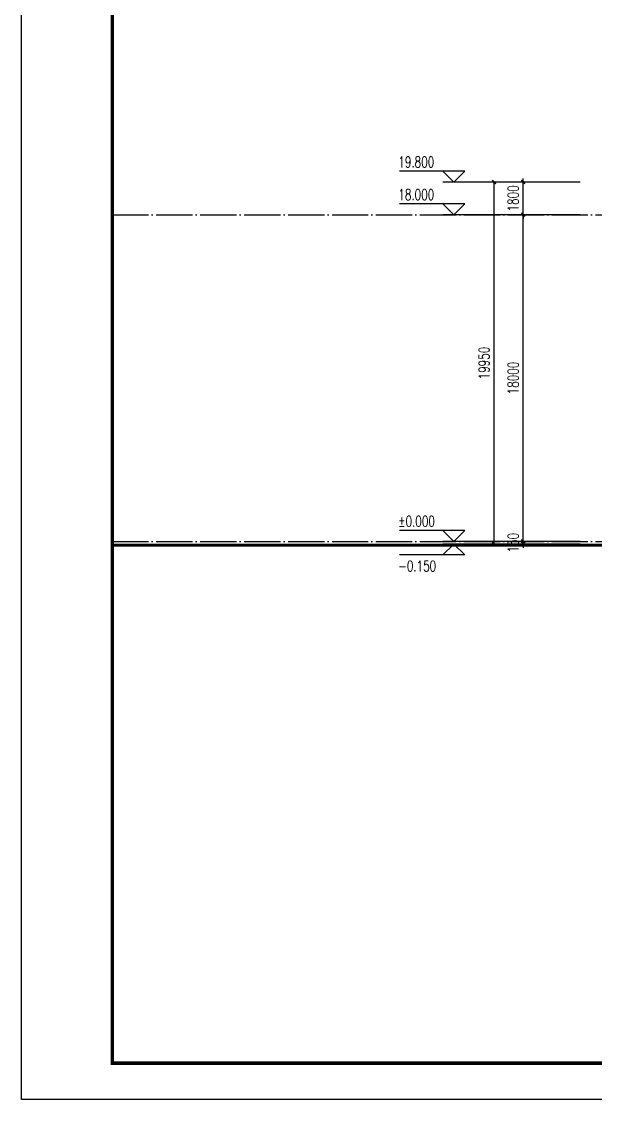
# Model space of a CAD drawing. Extents: x 14095202 to 14511487, y -1430609 to -90420.
# Drawn here: x 14338287 to 14369897, y -1275520 to -1216120 of the extents above; entities that cross this region are included whole.
import ezdxf

# ---------------------------------------------------------------- set-up
doc = ezdxf.new("R2010")
doc.units = 0
doc.header["$LTSCALE"] = 1000
doc.header["$MEASUREMENT"] = 0
doc.linetypes.add('DOTE', pattern=[2.42, 2, -0.2, 0.02, -0.2])
for name, color, linetype in [('DOTE', 1, 'DOTE'), ('PUB_DIM', 3, 'Continuous'), ('PUB_TEXT', 7, 'Continuous'), ('TK', 4, 'Continuous')]:
    doc.layers.add(name, color=color, linetype=linetype)
doc.styles.add('_TCH_DIM', font='SIMPLEX', dxfattribs={"bigfont": 'GBCBIG'})
doc.styles.add('_TCH_DIM_T3', font='SIMPLEX', dxfattribs={"width": 0.705882, "bigfont": 'GBCBIG'})
doc.dimstyles.new('_TCH_ARCH&&200', dxfattribs={"dimtxt": 595, "dimasz": 200, "dimexe": 500, "dimexo": 600, "dimgap": 252.5, "dimtad": 1, "dimdec": 0, "dimzin": 0, "dimdsep": 46, "dimtxsty": '_TCH_DIM_T3', "dimblk": 'ARCHTICK', "dimcen": 0.09, "dimclrt": 7, "dimazin": 2, "dimtfac": 1, "dimtdec": 0, "dimtix": 1, "dimtmove": 2, "dimatfit": 3, "dimfxl": 0, "dimtolj": 1, "dimtzin": 0, "dimarcsym": 0})

# ---------------------------------------------------------------- blocks, each defined once
blk = doc.blocks.new('GeYuanFrame_32711160', base_point=(20.09, 4.53))
at = {"layer": 'TK'}
blk.add_lwpolyline([(20.09, 4.53), (20.09, 598.53), (861.09, 598.53), (861.09, 4.53)], close=True, dxfattribs=at)
at = {"layer": 'TK', "const_width": 1}
blk.add_lwpolyline([(45.09, 588.53), (851.09, 588.53), (851.09, 14.53), (45.09, 14.53)], close=True, dxfattribs=at)
blk = doc.blocks.new('_ArchTick')
at = {"color": 0, "linetype": 'ByBlock', "const_width": 0.4}
blk.add_lwpolyline([(-0.5, -0.5), (0.5, 0.5)], dxfattribs=at)
blk = doc.blocks.new('*D172')
at = {"layer": 'Defpoints', "color": 0}
for p in [(14365914, -1244765), (14369647, -1244765), (14369647, -1244915)]:
    blk.add_point(p, dxfattribs=at)
at = {"layer": 'PUB_DIM', "color": 0, "lineweight": -2}
for p, q in [((14369047, -1244765), (14365414, -1244765)), ((14369047, -1244915), (14365414, -1244915)), ((14365914, -1244765), (14365914, -1244565)), ((14365914, -1244915), (14365914, -1244765)), ((14365914, -1244915), (14365914, -1245115))]:
    blk.add_line(p, q, dxfattribs=at)
at = {"layer": 'PUB_DIM', "color": 0, "lineweight": -2, "xscale": 200, "yscale": 200, "zscale": 200}
for p, rotation in [((14365914, -1244765), 270), ((14365914, -1244915), 90)]:
    blk.add_blockref('_ArchTick', p, dxfattribs=dict(at, rotation=rotation))
at = {"layer": 'PUB_DIM', "color": 7, "insert": (14365364, -1244840), "char_height": 595, "attachment_point": 5, "rotation": 90, "style": '_TCH_DIM_T3'}
blk.add_mtext('\\A1;150', dxfattribs=at)
blk = doc.blocks.new('*D173')
at = {"layer": 'Defpoints', "color": 0}
for p in [(14365914, -1226765), (14369647, -1226765), (14369647, -1244765)]:
    blk.add_point(p, dxfattribs=at)
at = {"layer": 'PUB_DIM', "color": 0, "lineweight": -2}
for p, q in [((14369047, -1226765), (14365414, -1226765)), ((14365914, -1244765), (14365914, -1226765)), ((14369047, -1244765), (14365414, -1244765))]:
    blk.add_line(p, q, dxfattribs=at)
at = {"layer": 'PUB_DIM', "color": 0, "lineweight": -2, "xscale": 200, "yscale": 200, "zscale": 200}
for p, rotation in [((14365914, -1226765), 90), ((14365914, -1244765), 270)]:
    blk.add_blockref('_ArchTick', p, dxfattribs=dict(at, rotation=rotation))
at = {"layer": 'PUB_DIM', "color": 7, "insert": (14365364, -1235765), "char_height": 595, "attachment_point": 5, "rotation": 90, "style": '_TCH_DIM_T3'}
blk.add_mtext('\\A1;18000', dxfattribs=at)
blk = doc.blocks.new('*D174')
at = {"layer": 'Defpoints', "color": 0}
for p in [(14365914, -1224965), (14369647, -1224965), (14369647, -1226765)]:
    blk.add_point(p, dxfattribs=at)
at = {"layer": 'PUB_DIM', "color": 0, "lineweight": -2}
for p, q in [((14365914, -1224965), (14365914, -1224765)), ((14369047, -1224965), (14365414, -1224965)), ((14365914, -1226765), (14365914, -1224965)), ((14369047, -1226765), (14365414, -1226765)), ((14365914, -1226765), (14365914, -1226965))]:
    blk.add_line(p, q, dxfattribs=at)
at = {"layer": 'PUB_DIM', "color": 0, "lineweight": -2, "xscale": 200, "yscale": 200, "zscale": 200}
for p, rotation in [((14365914, -1224965), 270), ((14365914, -1226765), 90)]:
    blk.add_blockref('_ArchTick', p, dxfattribs=dict(at, rotation=rotation))
at = {"layer": 'PUB_DIM', "color": 7, "insert": (14365364, -1225865), "char_height": 595, "attachment_point": 5, "rotation": 90, "style": '_TCH_DIM_T3'}
blk.add_mtext('\\A1;1800', dxfattribs=at)
blk = doc.blocks.new('*D175')
at = {"layer": 'Defpoints', "color": 0}
for p in [(14364314, -1224965), (14369647, -1224965), (14369647, -1244915)]:
    blk.add_point(p, dxfattribs=at)
at = {"layer": 'PUB_DIM', "color": 0, "lineweight": -2}
for p, q in [((14369047, -1224965), (14363814, -1224965)), ((14364314, -1244915), (14364314, -1224965)), ((14369047, -1244915), (14363814, -1244915))]:
    blk.add_line(p, q, dxfattribs=at)
at = {"layer": 'PUB_DIM', "color": 0, "lineweight": -2, "xscale": 200, "yscale": 200, "zscale": 200}
for p, rotation in [((14364314, -1224965), 90), ((14364314, -1244915), 270)]:
    blk.add_blockref('_ArchTick', p, dxfattribs=dict(at, rotation=rotation))
at = {"layer": 'PUB_DIM', "color": 7, "insert": (14363764, -1234940), "char_height": 595, "attachment_point": 5, "rotation": 90, "style": '_TCH_DIM_T3'}
blk.add_mtext('\\A1;19950', dxfattribs=at)

msp = doc.modelspace()

# ---------------------------------------------------------------- linework, layer by layer
at = {"ltscale": 0.5}
for p, q in [((14343286.9, -1244914.9), (14490486.9, -1244914.9)), ((14343286.9, -1245014.9), (14490486.9, -1245014.9))]:
    msp.add_line(p, q, dxfattribs=at)
at = {"ltscale": 0.5, "const_width": 100}
msp.add_lwpolyline([(14343286.9, -1244964.9), (14490486.9, -1244964.9)], dxfattribs=at)
at = {"layer": 'DOTE'}
for p, q in [((14343286.9, -1226764.9), (14490486.9, -1226764.9)), ((14343286.9, -1244764.9), (14490486.9, -1244764.9))]:
    msp.add_line(p, q, dxfattribs=at)
at = {"layer": 'PUB_DIM'}
for p, q in [((14362698.5, -1224364.9), (14359098.5, -1224364.9)), ((14362098.5, -1224964.9), (14361498.5, -1224364.9)), ((14362098.5, -1224964.9), (14362698.5, -1224364.9)), ((14365913.5, -1224964.9), (14361498.5, -1224964.9)), ((14362698.5, -1226164.9), (14359098.5, -1226164.9)), ((14362098.5, -1226764.9), (14361498.5, -1226164.9)), ((14362098.5, -1226764.9), (14362698.5, -1226164.9)), ((14365913.5, -1226764.9), (14361498.5, -1226764.9)), ((14362698.5, -1244164.9), (14359098.5, -1244164.9)), ((14362098.5, -1244764.9), (14361498.5, -1244164.9)), ((14362098.5, -1244764.9), (14362698.5, -1244164.9)), ((14365913.5, -1244764.9), (14361498.5, -1244764.9)), ((14362098.5, -1244914.9), (14361498.5, -1245514.9)), ((14365913.5, -1244914.9), (14361498.5, -1244914.9)), ((14362098.5, -1244914.9), (14362698.5, -1245514.9)), ((14362698.5, -1245514.9), (14359098.5, -1245514.9))]:
    msp.add_line(p, q, dxfattribs=at)

# ---------------------------------------------------------------- block references
at = {"xscale": 200, "yscale": 200, "zscale": 200}
msp.add_blockref('GeYuanFrame_32711160', (14338286.9, -1275520.3), dxfattribs=at)

# ---------------------------------------------------------------- texts
at = {"layer": 'PUB_TEXT', "style": '_TCH_DIM', "width": 0.705882}
for s, p in [('19.800', (14359038.5, -1224154.9)), ('18.000', (14359038.5, -1225954.9)), ('%%P0.000', (14359038.5, -1243954.9)), ('-0.150', (14359038.5, -1246424.9))]:
    msp.add_text(s, height=595, dxfattribs=at).set_placement(p)

# ---------------------------------------------------------------- dimensions: what is measured, and where the dimension line sits
at = {"layer": 'PUB_DIM'}
for p1, p2, distance, text, picture, middle in [((14369646.9, -1226764.9), (14369646.9, -1224964.9), 3733.3, '1800', '*D174', (14365363.5, -1225864.9)), ((14369646.9, -1244914.9), (14369646.9, -1224964.9), 5333.3, '19950', '*D175', (14363763.5, -1234939.9)), ((14369646.9, -1244764.9), (14369646.9, -1226764.9), 3733.3, '18000', '*D173', (14365363.5, -1235764.9)), ((14369646.9, -1244914.9), (14369646.9, -1244764.9), 3733.3, '150', '*D172', (14365363.5, -1244839.9))]:
    dim = msp.add_aligned_dim(p1=p1, p2=p2, distance=distance, text=text, dimstyle='_TCH_ARCH&&200', dxfattribs=at)
    dim.commit()
    dim.dimension.update_dxf_attribs({"geometry": picture, "text_midpoint": middle})

doc.saveas('drawing.dxf')
